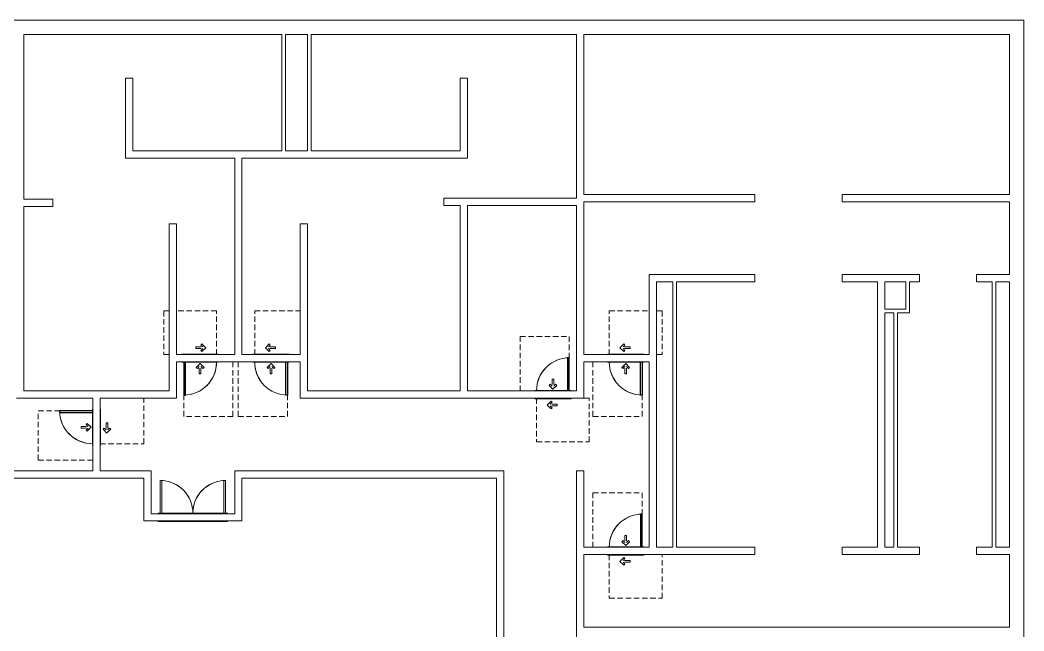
# Model space of a CAD drawing. Header units: inches. Extents: x -2576 to 2174, y -1868 to 1652.
# Drawn here: x 1034 to 2138, y 390 to 1062 of the extents above; entities that cross this region are included whole.
import ezdxf

# ---------------------------------------------------------------- set-up
doc = ezdxf.new("R2010")
doc.units = ezdxf.units.IN
doc.header["$MEASUREMENT"] = 0
doc.linetypes.add('ADA Clearance', pattern=[9, 6, -3])
for name, color, linetype, lineweight in [('A-DOOR', 31, 'Continuous', 15), ('A-DOOR-FRAM', 31, 'Continuous', 9), ('A-WALL', 113, 'Continuous', 15)]:
    doc.layers.add(name, color=color, linetype=linetype, lineweight=lineweight)

# ---------------------------------------------------------------- blocks, each defined once
blk = doc.blocks.new('Door-Double-Lite_CE_ - WD Door-2_ HM Frame-LG Lite-5146137-ROOF')
at = {"layer": 'A-DOOR', "lineweight": 9}
for p, q in [((-36, -4.2), (-36, -40.5)), ((36, -4.2), (36, -40.5))]:
    blk.add_line(p, q, dxfattribs=at)
at = {"layer": 'A-DOOR'}
for p, q in [((-36, -4.5), (-34.2, -4.5)), ((-36, -40.5), (-36, -4.5)), ((-34.2, -4.5), (-34.2, -40.5)), ((34.2, -4.5), (36, -4.5)), ((34.2, -40.5), (34.2, -4.5)), ((36, -4.5), (36, -40.5)), ((-34.2, -40.5), (-36, -40.5)), ((36, -40.5), (34.2, -40.5))]:
    blk.add_line(p, q, dxfattribs=at)
at = {"layer": 'A-DOOR', "lineweight": 9}
for centre, start, end in [((-36, -4.5), 270, 0.5), ((-36, -4.5), 272.7933, 359.9988), ((36, -4.5), 179.5, 270), ((36, -4.5), 180.0012, 267.2067)]:
    blk.add_arc(centre, 36, start, end, dxfattribs=at)
at = {"layer": 'A-DOOR-FRAM'}
for p, q in [((-38, 4.5), (38, 4.5)), ((-38, 4), (-38, 4.5)), ((38, 4.5), (38, 4)), ((-38, -4.5), (-38, -4)), ((38, -4.5), (-38, -4.5)), ((38, -4), (38, -4.5))]:
    blk.add_line(p, q, dxfattribs=at)
blk = doc.blocks.new('Door-Single_CE_ - HM Door-2_ HM Frame-V15-ROOF')
at = {"layer": 'A-DOOR', "linetype": 'ADA Clearance', "lineweight": 9}
for p, q in [((-36, 64), (18, 64)), ((-36, 4), (-36, 64)), ((18, 64), (18, 4)), ((-3, 11.4), (-4.3, 10.1)), ((-3, 11.4), (-0.9, 9.2)), ((-0.9, 17), (-0.9, 9.2)), ((0.9, 17), (-0.9, 17)), ((0.9, 17), (0.9, 9.2)), ((3, 11.4), (0.9, 9.2)), ((3, 11.4), (4.2, 10.1)), ((-4.3, 10.1), (0, 5.9)), ((4.2, 10.1), (0, 5.9)), ((-18, -4), (-18, -52)), ((-2, -7.3), (-6.3, -11.5)), ((-0.8, -8.5), (-2.9, -10.7)), ((4.8, -10.7), (-2.9, -10.7)), ((-0.8, -8.5), (-2, -7.3)), ((4.8, -12.4), (4.8, -10.7)), ((-2, -15.8), (-6.3, -11.5)), ((4.8, -12.4), (-2.9, -12.4)), ((-0.8, -14.5), (-2.9, -12.4)), ((-0.8, -14.5), (-2, -15.8)), ((-18, -52), (32, -52))]:
    blk.add_line(p, q, dxfattribs=at)
at = {"layer": 'A-DOOR'}
for p, q in [((18, 40.5), (16.2, 40.5)), ((16.2, 40.5), (16.2, 4.5)), ((18, 4.5), (18, 40.5)), ((16.2, 4.5), (18, 4.5))]:
    blk.add_line(p, q, dxfattribs=at)
at = {"layer": 'A-DOOR', "lineweight": 25}
for p, q in [((18, 40.5), (16.2, 40.5)), ((16.2, 40.5), (16.2, 4.5)), ((18, 4.5), (18, 40.5)), ((18, 4.5), (16.2, 4.5))]:
    blk.add_line(p, q, dxfattribs=at)
at = {"layer": 'A-DOOR', "lineweight": 9}
for end in [179.9988, 180.5, 180.5, 180.5]:
    blk.add_arc((18, 4.5), 36, 90, end, dxfattribs=at)
at = {"layer": 'A-DOOR-FRAM'}
for p, q in [((-20, 4.5), (20, 4.5)), ((-20, 4), (-20, 4.5)), ((20, 4.5), (20, 4)), ((-20, -4.5), (-20, -4)), ((20, -4.5), (-20, -4.5)), ((20, -4), (20, -4.5))]:
    blk.add_line(p, q, dxfattribs=at)
blk = doc.blocks.new('Door-Single_CE_ - HM Door-2_ HM Frame-V23-ROOF')
at = {"layer": 'A-DOOR', "linetype": 'ADA Clearance', "lineweight": 9}
for p, q in [((-36, 64), (18, 64)), ((-36, 4), (-36, 64)), ((18, 64), (18, 4)), ((-3, 11.4), (-4.3, 10.1)), ((-3, 11.4), (-0.9, 9.2)), ((-0.9, 17), (-0.9, 9.2)), ((0.9, 17), (-0.9, 17)), ((0.9, 17), (0.9, 9.2)), ((3, 11.4), (0.9, 9.2)), ((3, 11.4), (4.2, 10.1)), ((-4.3, 10.1), (0, 5.9)), ((4.2, 10.1), (0, 5.9)), ((-18, -4), (-18, -52)), ((-2, -7.3), (-6.3, -11.5)), ((-0.8, -8.5), (-2.9, -10.7)), ((4.8, -10.7), (-2.9, -10.7)), ((-0.8, -8.5), (-2, -7.3)), ((4.8, -12.4), (4.8, -10.7)), ((40, -4), (34, -4)), ((40, -52), (40, -4)), ((-2, -15.8), (-6.3, -11.5)), ((4.8, -12.4), (-2.9, -12.4)), ((-0.8, -14.5), (-2.9, -12.4)), ((-0.8, -14.5), (-2, -15.8)), ((-18, -52), (26, -52)), ((34, -52), (40, -52))]:
    blk.add_line(p, q, dxfattribs=at)
at = {"layer": 'A-DOOR'}
for p, q in [((18, 40.5), (16.2, 40.5)), ((16.2, 40.5), (16.2, 4.5)), ((18, 4.5), (18, 40.5)), ((16.2, 4.5), (18, 4.5))]:
    blk.add_line(p, q, dxfattribs=at)
at = {"layer": 'A-DOOR', "lineweight": 25}
for p, q in [((18, 40.5), (16.2, 40.5)), ((16.2, 40.5), (16.2, 4.5)), ((18, 4.5), (18, 40.5)), ((18, 4.5), (16.2, 4.5))]:
    blk.add_line(p, q, dxfattribs=at)
at = {"layer": 'A-DOOR', "lineweight": 9}
for end in [179.9988, 180.5, 180.5, 180.5]:
    blk.add_arc((18, 4.5), 36, 90, end, dxfattribs=at)
at = {"layer": 'A-DOOR-FRAM'}
for p, q in [((-20, 4.5), (20, 4.5)), ((-20, 4), (-20, 4.5)), ((20, 4.5), (20, 4)), ((-20, -4.5), (-20, -4)), ((20, -4.5), (-20, -4.5)), ((20, -4), (20, -4.5))]:
    blk.add_line(p, q, dxfattribs=at)
blk = doc.blocks.new('Door-Single_CE_ - HM Door-2_ HM Frame-V25-ROOF')
at = {"layer": 'A-DOOR', "linetype": 'ADA Clearance', "lineweight": 9}
for p, q in [((-18, 52), (32, 52)), ((-18, 4), (-18, 52)), ((-2, 15.8), (-6.3, 11.5)), ((-2, 7.3), (-6.3, 11.5)), ((-0.8, 14.5), (-2.9, 12.4)), ((4.8, 12.4), (-2.9, 12.4)), ((-0.8, 14.5), (-2, 15.8)), ((4.8, 12.4), (4.8, 10.7)), ((4.8, 10.7), (-2.9, 10.7)), ((-0.8, 8.5), (-2.9, 10.7)), ((-0.8, 8.5), (-2, 7.3)), ((-36, -4), (-36, -64)), ((-4.3, -10.1), (0, -5.9)), ((-3, -11.4), (-4.3, -10.1)), ((-3, -11.4), (-0.9, -9.2)), ((-0.9, -17), (-0.9, -9.2)), ((4.2, -10.1), (0, -5.9)), ((0.9, -17), (0.9, -9.2)), ((3, -11.4), (0.9, -9.2)), ((3, -11.4), (4.2, -10.1)), ((18, -64), (18, -4)), ((0.9, -17), (-0.9, -17)), ((-36, -64), (18, -64))]:
    blk.add_line(p, q, dxfattribs=at)
at = {"layer": 'A-DOOR'}
for p, q in [((16.2, -40.5), (16.2, -4.5)), ((16.2, -4.5), (18, -4.5)), ((18, -4.5), (18, -40.5)), ((18, -40.5), (16.2, -40.5))]:
    blk.add_line(p, q, dxfattribs=at)
at = {"layer": 'A-DOOR', "lineweight": 25}
for p, q in [((16.2, -40.5), (16.2, -4.5)), ((18, -4.5), (16.2, -4.5)), ((18, -4.5), (18, -40.5)), ((18, -40.5), (16.2, -40.5))]:
    blk.add_line(p, q, dxfattribs=at)
at = {"layer": 'A-DOOR', "lineweight": 9}
for start in [179.5, 179.5, 179.5, 180.0012]:
    blk.add_arc((18, -4.5), 36, start, 270, dxfattribs=at)
at = {"layer": 'A-DOOR-FRAM'}
for p, q in [((-20, 4.5), (20, 4.5)), ((-20, 4), (-20, 4.5)), ((20, 4.5), (20, 4)), ((-20, -4.5), (-20, -4)), ((20, -4.5), (-20, -4.5)), ((20, -4), (20, -4.5))]:
    blk.add_line(p, q, dxfattribs=at)
blk = doc.blocks.new('Door-Single_CE_ - HM Door-2_ HM Frame-V22-ROOF')
at = {"layer": 'A-DOOR', "linetype": 'ADA Clearance', "lineweight": 9}
for p, q in [((-36, 64), (18, 64)), ((-36, 4), (-36, 64)), ((18, 64), (18, 4)), ((-3, 11.4), (-4.3, 10.1)), ((-3, 11.4), (-0.9, 9.2)), ((-0.9, 17), (-0.9, 9.2)), ((0.9, 17), (-0.9, 17)), ((0.9, 17), (0.9, 9.2)), ((3, 11.4), (0.9, 9.2)), ((3, 11.4), (4.2, 10.1)), ((-4.3, 10.1), (0, 5.9)), ((4.2, 10.1), (0, 5.9)), ((-18, -4), (-18, -52)), ((-2, -7.3), (-6.3, -11.5)), ((-0.8, -8.5), (-2.9, -10.7)), ((4.8, -10.7), (-2.9, -10.7)), ((-0.8, -8.5), (-2, -7.3)), ((4.8, -12.4), (4.8, -10.7)), ((40, -4), (34, -4)), ((40, -52), (40, -4)), ((-2, -15.8), (-6.3, -11.5)), ((4.8, -12.4), (-2.9, -12.4)), ((-0.8, -14.5), (-2.9, -12.4)), ((-0.8, -14.5), (-2, -15.8)), ((-18, -52), (40, -52))]:
    blk.add_line(p, q, dxfattribs=at)
at = {"layer": 'A-DOOR'}
for p, q in [((18, 40.5), (16.2, 40.5)), ((16.2, 40.5), (16.2, 4.5)), ((18, 4.5), (18, 40.5)), ((16.2, 4.5), (18, 4.5))]:
    blk.add_line(p, q, dxfattribs=at)
at = {"layer": 'A-DOOR', "lineweight": 25}
for p, q in [((18, 40.5), (16.2, 40.5)), ((16.2, 40.5), (16.2, 4.5)), ((18, 4.5), (18, 40.5)), ((18, 4.5), (16.2, 4.5))]:
    blk.add_line(p, q, dxfattribs=at)
at = {"layer": 'A-DOOR', "lineweight": 9}
for end in [179.9988, 180.5, 180.5, 180.5]:
    blk.add_arc((18, 4.5), 36, 90, end, dxfattribs=at)
at = {"layer": 'A-DOOR-FRAM'}
for p, q in [((-20, 4.5), (20, 4.5)), ((-20, 4), (-20, 4.5)), ((20, 4.5), (20, 4)), ((-20, -4.5), (-20, -4)), ((20, -4.5), (-20, -4.5)), ((20, -4), (20, -4.5))]:
    blk.add_line(p, q, dxfattribs=at)
blk = doc.blocks.new('Door-Single_CE_ - HM Door-2_ HM Frame-V8-ROOF')
at = {"layer": 'A-DOOR', "linetype": 'ADA Clearance', "lineweight": 9}
for p, q in [((-18, 52), (26, 52)), ((-18, 4), (-18, 52)), ((34, 52), (40, 52)), ((40, 52), (40, 4)), ((-2, 15.8), (-6.3, 11.5)), ((-2, 7.3), (-6.3, 11.5)), ((-0.8, 14.5), (-2.9, 12.4)), ((4.8, 12.4), (-2.9, 12.4)), ((-0.8, 14.5), (-2, 15.8)), ((4.8, 12.4), (4.8, 10.7)), ((4.8, 10.7), (-2.9, 10.7)), ((-0.8, 8.5), (-2.9, 10.7)), ((-0.8, 8.5), (-2, 7.3)), ((40, 4), (34, 4)), ((-36, -4), (-36, -64)), ((-4.3, -10.1), (0, -5.9)), ((-3, -11.4), (-4.3, -10.1)), ((-3, -11.4), (-0.9, -9.2)), ((-0.9, -17), (-0.9, -9.2)), ((4.2, -10.1), (0, -5.9)), ((0.9, -17), (0.9, -9.2)), ((3, -11.4), (0.9, -9.2)), ((3, -11.4), (4.2, -10.1)), ((18, -64), (18, -4)), ((0.9, -17), (-0.9, -17)), ((-36, -64), (18, -64))]:
    blk.add_line(p, q, dxfattribs=at)
at = {"layer": 'A-DOOR'}
for p, q in [((16.2, -40.5), (16.2, -4.5)), ((16.2, -4.5), (18, -4.5)), ((18, -4.5), (18, -40.5)), ((18, -40.5), (16.2, -40.5))]:
    blk.add_line(p, q, dxfattribs=at)
at = {"layer": 'A-DOOR', "lineweight": 25}
for p, q in [((16.2, -40.5), (16.2, -4.5)), ((18, -4.5), (16.2, -4.5)), ((18, -4.5), (18, -40.5)), ((18, -40.5), (16.2, -40.5))]:
    blk.add_line(p, q, dxfattribs=at)
at = {"layer": 'A-DOOR', "lineweight": 9}
for start in [179.5, 179.5, 179.5, 180.0012]:
    blk.add_arc((18, -4.5), 36, start, 270, dxfattribs=at)
at = {"layer": 'A-DOOR-FRAM'}
for p, q in [((-20, 4.5), (20, 4.5)), ((-20, 4), (-20, 4.5)), ((20, 4.5), (20, 4)), ((-20, -4.5), (-20, -4)), ((20, -4.5), (-20, -4.5)), ((20, -4), (20, -4.5))]:
    blk.add_line(p, q, dxfattribs=at)
blk = doc.blocks.new('Door-Single_CE_ - HM Door-2_ HM Frame-V5-ROOF')
at = {"layer": 'A-DOOR', "linetype": 'ADA Clearance', "lineweight": 9}
for p, q in [((-36, 64), (18, 64)), ((-36, 4), (-36, 64)), ((18, 64), (18, 4)), ((-3, 11.4), (-4.3, 10.1)), ((-3, 11.4), (-0.9, 9.2)), ((-0.9, 17), (-0.9, 9.2)), ((0.9, 17), (-0.9, 17)), ((0.9, 17), (0.9, 9.2)), ((3, 11.4), (0.9, 9.2)), ((3, 11.4), (4.2, 10.1)), ((-4.3, 10.1), (0, 5.9)), ((4.2, 10.1), (0, 5.9)), ((-18, -4), (-18, -52)), ((-2, -7.3), (-6.3, -11.5)), ((-0.8, -8.5), (-2.9, -10.7)), ((4.8, -10.7), (-2.9, -10.7)), ((-0.8, -8.5), (-2, -7.3)), ((4.8, -12.4), (4.8, -10.7)), ((40, -52), (40, -4)), ((-2, -15.8), (-6.3, -11.5)), ((4.8, -12.4), (-2.9, -12.4)), ((-0.8, -14.5), (-2.9, -12.4)), ((-0.8, -14.5), (-2, -15.8)), ((-18, -52), (40, -52))]:
    blk.add_line(p, q, dxfattribs=at)
at = {"layer": 'A-DOOR'}
for p, q in [((18, 40.5), (16.2, 40.5)), ((16.2, 40.5), (16.2, 4.5)), ((18, 4.5), (18, 40.5)), ((16.2, 4.5), (18, 4.5))]:
    blk.add_line(p, q, dxfattribs=at)
at = {"layer": 'A-DOOR', "lineweight": 25}
for p, q in [((18, 40.5), (16.2, 40.5)), ((16.2, 40.5), (16.2, 4.5)), ((18, 4.5), (18, 40.5)), ((18, 4.5), (16.2, 4.5))]:
    blk.add_line(p, q, dxfattribs=at)
at = {"layer": 'A-DOOR', "lineweight": 9}
for end in [179.9988, 180.5, 180.5, 180.5]:
    blk.add_arc((18, 4.5), 36, 90, end, dxfattribs=at)
at = {"layer": 'A-DOOR-FRAM'}
for p, q in [((-20, 4.5), (20, 4.5)), ((-20, 4), (-20, 4.5)), ((20, 4.5), (20, 4)), ((-20, -4.5), (-20, -4)), ((20, -4.5), (-20, -4.5)), ((20, -4), (20, -4.5))]:
    blk.add_line(p, q, dxfattribs=at)

msp = doc.modelspace()

# ---------------------------------------------------------------- linework, layer by layer
at = {"layer": 'A-WALL'}
for p, q in [((931.2, 1061.8), (2137.7, 1061.8)), ((2137.7, 1061.8), (2137.7, -1051.2)), ((1037.7, 1045.8), (1037.7, 864.8)), ((1321.7, 1045.8), (1037.7, 1045.8)), ((1321.7, 917.8), (1321.7, 1045.8)), ((1349.7, 1045.8), (1325.7, 1045.8)), ((1325.7, 1045.8), (1325.7, 917.8)), ((1349.7, 917.8), (1349.7, 1045.8)), ((1645.7, 1045.8), (1353.7, 1045.8)), ((1353.7, 1045.8), (1353.7, 917.8)), ((1645.7, 865.8), (1645.7, 1045.8)), ((2121.7, 1045.8), (1653.7, 1045.8)), ((1653.7, 1045.8), (1653.7, 869.8)), ((2121.7, 869.8), (2121.7, 1045.8)), ((1149.7, 909.8), (1149.7, 997.8)), ((1149.7, 997.8), (1157.7, 997.8)), ((1157.7, 997.8), (1157.7, 917.8)), ((1517.7, 917.8), (1517.7, 997.8)), ((1517.7, 997.8), (1525.7, 997.8)), ((1525.7, 997.8), (1525.7, 909.8)), ((1157.7, 917.8), (1321.7, 917.8)), ((1325.7, 917.8), (1349.7, 917.8)), ((1353.7, 917.8), (1517.7, 917.8)), ((1269.7, 909.8), (1149.7, 909.8)), ((1269.7, 693.8), (1269.7, 909.8)), ((1525.7, 909.8), (1277.7, 909.8)), ((1277.7, 909.8), (1277.7, 693.8)), ((1037.7, 864.8), (1069.7, 864.8)), ((1069.7, 864.8), (1069.7, 856.8)), ((1499.7, 865.8), (1645.7, 865.8)), ((1499.7, 857.8), (1499.7, 865.8)), ((1653.7, 869.8), (1841.7, 869.8)), ((1841.7, 861.8), (1653.7, 861.8)), ((1653.7, 861.8), (1653.7, 693.8)), ((1841.7, 869.8), (1841.7, 861.8)), ((1937.7, 869.8), (2121.7, 869.8)), ((1937.7, 869.8), (1937.7, 861.8)), ((2121.7, 861.8), (1937.7, 861.8)), ((2121.7, 781.8), (2121.7, 861.8)), ((1037.7, 856.8), (1037.7, 653.8)), ((1069.7, 856.8), (1037.7, 856.8)), ((1517.7, 857.8), (1499.7, 857.8)), ((1517.7, 653.8), (1517.7, 857.8)), ((1645.7, 857.8), (1525.7, 857.8)), ((1525.7, 857.8), (1525.7, 653.8)), ((1645.7, 653.8), (1645.7, 857.8)), ((1197.7, 653.8), (1197.7, 837.8)), ((1197.7, 837.8), (1205.7, 837.8)), ((1205.7, 837.8), (1205.7, 693.8)), ((1341.7, 693.8), (1341.7, 837.8)), ((1341.7, 837.8), (1349.7, 837.8)), ((1349.7, 837.8), (1349.7, 653.8)), ((1725.7, 693.8), (1725.7, 781.8)), ((1725.7, 781.8), (1841.7, 781.8)), ((1733.7, 773.8), (1733.7, 481.8)), ((1751.7, 773.8), (1733.7, 773.8)), ((1751.7, 481.8), (1751.7, 773.8)), ((1755.7, 773.8), (1755.7, 481.8)), ((1841.7, 773.8), (1755.7, 773.8)), ((1841.7, 773.8), (1841.7, 781.8)), ((1937.7, 781.8), (2022.7, 781.8)), ((1937.7, 773.8), (1937.7, 781.8)), ((1976.7, 773.8), (1937.7, 773.8)), ((1976.7, 481.8), (1976.7, 773.8)), ((1984.7, 773.8), (1984.7, 743.8)), ((2007.7, 773.8), (1984.7, 773.8)), ((2007.7, 743.8), (2007.7, 773.8)), ((2011.7, 773.8), (2011.7, 739.8)), ((2022.7, 773.8), (2011.7, 773.8)), ((2022.7, 773.8), (2022.7, 781.8)), ((2085.7, 781.8), (2121.7, 781.8)), ((2085.7, 773.8), (2085.7, 781.8)), ((2102.7, 773.8), (2085.7, 773.8)), ((2102.7, 481.8), (2102.7, 773.8)), ((2121.7, 773.8), (2106.7, 773.8)), ((2106.7, 773.8), (2106.7, 481.8)), ((2121.7, 481.8), (2121.7, 773.8)), ((1984.7, 743.8), (2007.7, 743.8)), ((1984.7, 739.8), (1984.7, 481.8)), ((1994.7, 739.8), (1984.7, 739.8)), ((1994.7, 481.8), (1994.7, 739.8)), ((1998.7, 739.8), (1998.7, 481.8)), ((2011.7, 739.8), (1998.7, 739.8)), ((1205.7, 693.8), (1269.7, 693.8)), ((1205.7, 685.8), (1205.7, 645.8)), ((1341.7, 685.8), (1205.7, 685.8)), ((1277.7, 693.8), (1341.7, 693.8)), ((1341.7, 645.8), (1341.7, 685.8)), ((1653.7, 693.8), (1725.7, 693.8)), ((1725.7, 685.8), (1653.7, 685.8)), ((1653.7, 685.8), (1653.7, 645.8)), ((1725.7, 481.8), (1725.7, 685.8)), ((1037.7, 653.8), (1197.7, 653.8)), ((1349.7, 653.8), (1517.7, 653.8)), ((1525.7, 653.8), (1645.7, 653.8)), ((1113.7, 645.8), (1029.7, 645.8)), ((1113.7, 565.8), (1113.7, 645.8)), ((1205.7, 645.8), (1121.7, 645.8)), ((1121.7, 645.8), (1121.7, 565.8)), ((1653.7, 645.8), (1341.7, 645.8)), ((731.7, 565.8), (1113.7, 565.8)), ((1121.7, 565.8), (1177.7, 565.8)), ((1177.7, 565.8), (1177.7, 518.8)), ((1269.7, 565.8), (1565.7, 565.8)), ((1269.7, 518.8), (1269.7, 565.8)), ((1565.7, 565.8), (1565.7, -573.2)), ((1645.7, -394.2), (1645.7, 565.8)), ((1645.7, 565.8), (1653.7, 565.8)), ((1653.7, 565.8), (1653.7, 481.8)), ((1169.7, 557.8), (731.7, 557.8)), ((1169.7, 510.8), (1169.7, 557.8)), ((1557.7, 557.8), (1277.7, 557.8)), ((1277.7, 557.8), (1277.7, 510.8)), ((1557.7, 345.8), (1557.7, 557.8)), ((1277.7, 510.8), (1169.7, 510.8)), ((1177.7, 518.8), (1269.7, 518.8)), ((1653.7, 481.8), (1725.7, 481.8)), ((1733.7, 481.8), (1751.7, 481.8)), ((1755.7, 481.8), (1841.7, 481.8)), ((1841.7, 481.8), (1841.7, 473.8)), ((1937.7, 481.8), (1976.7, 481.8)), ((1937.7, 481.8), (1937.7, 473.8)), ((1984.7, 481.8), (1994.7, 481.8)), ((1998.7, 481.8), (2022.7, 481.8)), ((2022.7, 481.8), (2022.7, 473.8)), ((2085.7, 481.8), (2102.7, 481.8)), ((2085.7, 481.8), (2085.7, 473.8)), ((2106.7, 481.8), (2121.7, 481.8)), ((1653.7, 473.8), (1653.7, 393.8)), ((1841.7, 473.8), (1653.7, 473.8)), ((2022.7, 473.8), (1937.7, 473.8)), ((2121.7, 473.8), (2085.7, 473.8)), ((2121.7, 393.8), (2121.7, 473.8)), ((1653.7, 393.8), (2121.7, 393.8))]:
    msp.add_line(p, q, dxfattribs=at)

# ---------------------------------------------------------------- block references
at = {"layer": 'A-DOOR', "lineweight": 9}
for name, p, rotation in [('Door-Single_CE_ - HM Door-2_ HM Frame-V23-ROOF', (1231.7, 689.8), 180), ('Door-Single_CE_ - HM Door-2_ HM Frame-V15-ROOF', (1117.7, 613.8), 89.99999999999969)]:
    msp.add_blockref(name, p, dxfattribs=dict(at, rotation=rotation))
for name, p in [('Door-Single_CE_ - HM Door-2_ HM Frame-V25-ROOF', (1309.7, 689.8)), ('Door-Single_CE_ - HM Door-2_ HM Frame-V8-ROOF', (1699.7, 689.8)), ('Door-Single_CE_ - HM Door-2_ HM Frame-V22-ROOF', (1619.7, 649.8)), ('Door-Single_CE_ - HM Door-2_ HM Frame-V5-ROOF', (1699.7, 477.8))]:
    msp.add_blockref(name, p, dxfattribs=at)
at = {"layer": 'A-DOOR', "rotation": 180}
msp.add_blockref('Door-Double-Lite_CE_ - WD Door-2_ HM Frame-LG Lite-5146137-ROOF', (1223.7, 514.8), dxfattribs=at)

doc.saveas('drawing.dxf')
